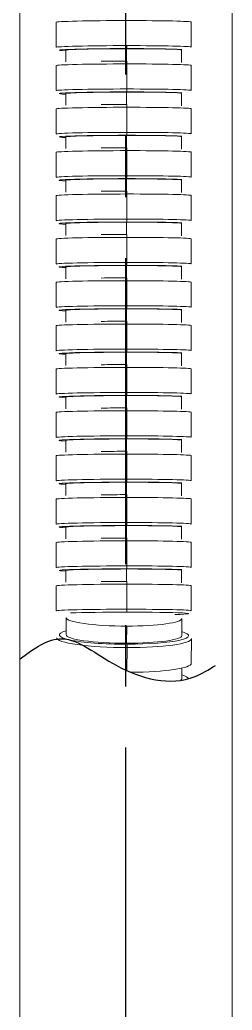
# Model space of a CAD drawing. Header units: millimetres. Extents: x 11618 to 13994, y -5897 to -2537.
# Drawn here: x 13462.4 to 13484.4, y -4304.2 to -4201.4 of the extents above; entities that cross this region are included whole.
import ezdxf

# ---------------------------------------------------------------- set-up
doc = ezdxf.new("R2010")
doc.units = ezdxf.units.MM
doc.linetypes.add('CENTERX2', pattern=[101.6, 63.5, -12.7, 12.7, -12.7])
doc.layers.add('CENTER', color=1, linetype='CENTERX2')

msp = doc.modelspace()

# ---------------------------------------------------------------- linework, layer by layer
at = {"linetype": 'Continuous', "lineweight": 18, "extrusion": (-1, -2.22045e-16, 0)}
for p, q in [((13462.39, -4182.7), (13462.39, -4653.2)), ((13484.39, -4652.82), (13484.39, -4182.72)), ((13466.16, -4201.61), (13466.16, -4204.21)), ((13480.16, -4204.2), (13480.16, -4201.6)), ((13467.16, -4204.52), (13467.16, -4205.74)), ((13479.16, -4205.79), (13479.16, -4204.5)), ((13466.16, -4206.11), (13466.16, -4208.71)), ((13480.16, -4208.7), (13480.16, -4206.1)), ((13467.16, -4209.02), (13467.16, -4210.24)), ((13479.16, -4210.29), (13479.16, -4209)), ((13466.16, -4210.61), (13466.16, -4213.21)), ((13480.16, -4213.2), (13480.16, -4210.6)), ((13467.16, -4213.52), (13467.16, -4214.74)), ((13479.16, -4214.79), (13479.16, -4213.5)), ((13466.16, -4215.11), (13466.16, -4217.71)), ((13480.16, -4217.7), (13480.16, -4215.1)), ((13467.16, -4218.02), (13467.16, -4219.24)), ((13479.16, -4219.29), (13479.16, -4218)), ((13466.16, -4219.61), (13466.16, -4222.21)), ((13480.16, -4222.2), (13480.16, -4219.6)), ((13467.16, -4222.52), (13467.16, -4223.74)), ((13479.16, -4223.79), (13479.16, -4222.5)), ((13466.16, -4224.11), (13466.16, -4226.71)), ((13480.16, -4226.7), (13480.16, -4224.1)), ((13467.16, -4227.02), (13467.16, -4228.24)), ((13479.16, -4228.29), (13479.16, -4227)), ((13466.16, -4228.61), (13466.16, -4231.21)), ((13480.16, -4231.2), (13480.16, -4228.6)), ((13467.16, -4231.52), (13467.16, -4232.74)), ((13479.16, -4232.79), (13479.16, -4231.5)), ((13466.16, -4233.11), (13466.16, -4235.71)), ((13480.16, -4235.7), (13480.16, -4233.1)), ((13467.16, -4236.02), (13467.16, -4237.24)), ((13479.16, -4237.29), (13479.16, -4236)), ((13466.16, -4237.61), (13466.16, -4240.21)), ((13480.16, -4240.2), (13480.16, -4237.6)), ((13467.16, -4240.52), (13467.16, -4241.74)), ((13479.16, -4241.79), (13479.16, -4240.5)), ((13466.16, -4242.11), (13466.16, -4244.71)), ((13480.16, -4244.7), (13480.16, -4242.1)), ((13467.16, -4245.02), (13467.16, -4246.24)), ((13479.16, -4246.29), (13479.16, -4245)), ((13466.16, -4246.61), (13466.16, -4249.21)), ((13480.16, -4249.2), (13480.16, -4246.6)), ((13467.16, -4249.52), (13467.16, -4250.74)), ((13479.16, -4250.79), (13479.16, -4249.5)), ((13466.16, -4251.11), (13466.16, -4253.71)), ((13480.16, -4253.7), (13480.16, -4251.1)), ((13467.16, -4254.02), (13467.16, -4255.24)), ((13479.16, -4255.29), (13479.16, -4254)), ((13466.16, -4255.61), (13466.16, -4258.21)), ((13480.16, -4258.2), (13480.16, -4255.6)), ((13467.16, -4258.52), (13467.16, -4259.74)), ((13479.16, -4259.79), (13479.16, -4258.5)), ((13466.16, -4260.11), (13466.16, -4262.71)), ((13480.16, -4262.7), (13480.16, -4260.1)), ((13467.19, -4263.42), (13467.18, -4265.2)), ((13479.18, -4265.28), (13479.19, -4263.5)), ((13480.16, -4268.17), (13480.18, -4265.6)), ((13479.18, -4269.78), (13479.19, -4268.66))]:
    msp.add_line(p, q, dxfattribs=at)
at = {"linetype": 'Continuous', "lineweight": 13, "extrusion": (-1, -2.22045e-16, 0)}
for p, q in [((13473.44, -4204.37), (13473.44, -4205.65)), ((13473.49, -4205.94), (13473.49, -4208.54)), ((13473.44, -4208.87), (13473.44, -4210.15)), ((13473.49, -4210.44), (13473.49, -4213.04)), ((13473.44, -4213.37), (13473.44, -4214.65)), ((13473.49, -4214.94), (13473.49, -4217.54)), ((13473.44, -4217.87), (13473.44, -4219.15)), ((13473.49, -4219.44), (13473.49, -4222.04)), ((13473.44, -4222.37), (13473.44, -4223.65)), ((13473.49, -4223.94), (13473.49, -4226.54)), ((13473.44, -4226.87), (13473.44, -4228.15)), ((13473.49, -4228.44), (13473.49, -4231.04)), ((13473.44, -4231.37), (13473.44, -4232.65)), ((13473.49, -4232.94), (13473.49, -4235.54)), ((13473.44, -4235.87), (13473.44, -4237.15)), ((13473.49, -4237.44), (13473.49, -4240.04)), ((13473.44, -4240.37), (13473.44, -4241.65)), ((13473.49, -4241.94), (13473.49, -4244.54)), ((13473.44, -4244.87), (13473.44, -4246.15)), ((13473.49, -4246.44), (13473.49, -4249.04)), ((13473.44, -4249.37), (13473.44, -4250.65)), ((13473.49, -4250.94), (13473.49, -4253.54)), ((13473.44, -4253.87), (13473.44, -4255.15)), ((13473.49, -4255.44), (13473.49, -4258.04)), ((13473.44, -4258.37), (13473.44, -4259.65)), ((13473.49, -4259.94), (13473.49, -4262.54)), ((13473.47, -4264.3), (13473.46, -4266.08)), ((13473.46, -4266.08), (13473.49, -4266.19)), ((13473.5, -4266.53), (13473.48, -4268.92))]:
    msp.add_line(p, q, dxfattribs=at)
at = {"linetype": 'Continuous', "lineweight": 18}
for centre, major_axis, ratio, start_param, end_param in [((13473.16, -4201.61), (-7, -0.01), 0.023269, 4.665461, 6.283187), ((13473.16, -4201.61), (-7, -0.01), 0.023269, 3.141594, 4.665461), ((13473.16, -4204.51), (-6.7, -0.01), 0.023269, 4.665461, 6.742692), ((13473.16, -4204.21), (-7, -0.01), 0.023269, 4.665461, 6.283187), ((13473.16, -4204.51), (-6, -0.01), 0.023269, 4.665461, 6.283186), ((13473.16, -4204.51), (-6, -0.01), 0.023269, 3.14159, 4.665461), ((13473.48, -4204.05), (0, 0.3), 0.046898, 3.164889, 4.735685), ((13473.16, -4204.21), (-7, -0.01), 0.023269, 3.141594, 4.665461), ((13473.16, -4206.11), (-7, -0.01), 0.023269, 4.665461, 6.283187), ((13473.16, -4205.81), (-6.7, -0.01), 0.023269, 4.665461, 5.067595), ((13473.47, -4205.95), (0, 0.3), 0.046898, 4.735685, 6.291888), ((13473.16, -4206.11), (-7, -0.01), 0.023269, 3.141594, 4.665461), ((13473.16, -4209.01), (-6.7, -0.01), 0.023269, 4.665461, 6.742692), ((13473.16, -4208.71), (-7, -0.01), 0.023269, 4.665461, 6.283187), ((13473.16, -4209.01), (-6, -0.01), 0.023269, 4.665461, 6.283186), ((13473.16, -4209.01), (-6, -0.01), 0.023269, 3.14159, 4.665461), ((13473.48, -4208.55), (0, 0.3), 0.046898, 3.164889, 4.735685), ((13473.16, -4208.71), (-7, -0.01), 0.023269, 3.141594, 4.665461), ((13473.16, -4210.61), (-7, -0.01), 0.023269, 4.665461, 6.283187), ((13473.16, -4210.31), (-6.7, -0.01), 0.023269, 4.665461, 5.067595), ((13473.47, -4210.45), (0, 0.3), 0.046898, 4.735685, 6.291888), ((13473.16, -4210.61), (-7, -0.01), 0.023269, 3.141594, 4.665461), ((13473.16, -4213.51), (-6.7, -0.01), 0.023269, 4.665461, 6.742692), ((13473.16, -4213.21), (-7, -0.01), 0.023269, 4.665461, 6.283187), ((13473.16, -4213.51), (-6, -0.01), 0.023269, 4.665461, 6.283186), ((13473.16, -4213.51), (-6, -0.01), 0.023269, 3.14159, 4.665461), ((13473.48, -4213.05), (0, 0.3), 0.046898, 3.164889, 4.735685), ((13473.16, -4213.21), (-7, -0.01), 0.023269, 3.141594, 4.665461), ((13473.16, -4214.81), (-6.7, -0.01), 0.023269, 4.665461, 5.067595), ((13473.47, -4214.95), (0, 0.3), 0.046898, 4.735685, 6.291888), ((13473.16, -4215.11), (-7, -0.01), 0.023269, 4.665461, 6.283187), ((13473.16, -4215.11), (-7, -0.01), 0.023269, 3.141594, 4.665461), ((13473.16, -4217.71), (-7, -0.01), 0.023269, 4.665461, 6.283187), ((13473.48, -4217.55), (0, 0.3), 0.046898, 3.164889, 4.735685), ((13473.16, -4217.71), (-7, -0.01), 0.023269, 3.141594, 4.665461), ((13473.16, -4218.01), (-6.7, -0.01), 0.023269, 4.665461, 6.742692), ((13473.16, -4218.01), (-6, -0.01), 0.023269, 4.665461, 6.283186), ((13473.16, -4218.01), (-6, -0.01), 0.023269, 3.14159, 4.665461), ((13473.16, -4219.61), (-7, -0.01), 0.023269, 4.665461, 6.283187), ((13473.16, -4219.31), (-6.7, -0.01), 0.023269, 4.665461, 5.067595), ((13473.47, -4219.45), (0, 0.3), 0.046898, 4.735685, 6.291888), ((13473.16, -4219.61), (-7, -0.01), 0.023269, 3.141594, 4.665461), ((13473.16, -4222.51), (-6.7, -0.01), 0.023269, 4.665461, 6.742692), ((13473.16, -4222.21), (-7, -0.01), 0.023269, 4.665461, 6.283187), ((13473.16, -4222.51), (-6, -0.01), 0.023269, 4.665461, 6.283186), ((13473.16, -4222.51), (-6, -0.01), 0.023269, 3.14159, 4.665461), ((13473.48, -4222.05), (0, 0.3), 0.046898, 3.164889, 4.735685), ((13473.16, -4222.21), (-7, -0.01), 0.023269, 3.141594, 4.665461), ((13473.16, -4223.81), (-6.7, -0.01), 0.023269, 4.665461, 5.067595), ((13473.47, -4223.95), (0, 0.3), 0.046898, 4.735685, 6.291888), ((13473.16, -4224.11), (-7, -0.01), 0.023269, 4.665461, 6.283187), ((13473.16, -4224.11), (-7, -0.01), 0.023269, 3.141594, 4.665461), ((13473.16, -4227.01), (-6.7, -0.01), 0.023269, 4.665461, 6.742692), ((13473.16, -4226.71), (-7, -0.01), 0.023269, 4.665461, 6.283187), ((13473.16, -4227.01), (-6, -0.01), 0.023269, 4.665461, 6.283186), ((13473.16, -4227.01), (-6, -0.01), 0.023269, 3.14159, 4.665461), ((13473.48, -4226.55), (0, 0.3), 0.046898, 3.164889, 4.735685), ((13473.16, -4226.71), (-7, -0.01), 0.023269, 3.141594, 4.665461), ((13473.16, -4228.61), (-7, -0.01), 0.023269, 4.665461, 6.283187), ((13473.16, -4228.31), (-6.7, -0.01), 0.023269, 4.665461, 5.067595), ((13473.47, -4228.45), (0, 0.3), 0.046898, 4.735685, 6.291888), ((13473.16, -4228.61), (-7, -0.01), 0.023269, 3.141594, 4.665461), ((13473.16, -4231.21), (-7, -0.01), 0.023269, 4.665461, 6.283187), ((13473.48, -4231.05), (0, 0.3), 0.046898, 3.164889, 4.735685), ((13473.16, -4231.21), (-7, -0.01), 0.023269, 3.141594, 4.665461), ((13473.16, -4231.51), (-6.7, -0.01), 0.023269, 4.665461, 6.742692), ((13473.16, -4231.51), (-6, -0.01), 0.023269, 4.665461, 6.283186), ((13473.16, -4231.51), (-6, -0.01), 0.023269, 3.14159, 4.665461), ((13473.16, -4233.11), (-7, -0.01), 0.023269, 4.665461, 6.283187), ((13473.16, -4232.81), (-6.7, -0.01), 0.023269, 4.665461, 5.067595), ((13473.47, -4232.95), (0, 0.3), 0.046898, 4.735685, 6.291888), ((13473.16, -4233.11), (-7, -0.01), 0.023269, 3.141594, 4.665461), ((13473.16, -4236.01), (-6.7, -0.01), 0.023269, 4.665461, 6.742692), ((13473.16, -4235.71), (-7, -0.01), 0.023269, 4.665461, 6.283187), ((13473.16, -4236.01), (-6, -0.01), 0.023269, 4.665461, 6.283186), ((13473.16, -4236.01), (-6, -0.01), 0.023269, 3.14159, 4.665461), ((13473.48, -4235.55), (0, 0.3), 0.046898, 3.164889, 4.735685), ((13473.16, -4235.71), (-7, -0.01), 0.023269, 3.141594, 4.665461), ((13473.16, -4237.31), (-6.7, -0.01), 0.023269, 4.665461, 5.067595), ((13473.47, -4237.45), (0, 0.3), 0.046898, 4.735685, 6.291888), ((13473.16, -4237.61), (-7, -0.01), 0.023269, 4.665461, 6.283187), ((13473.16, -4237.61), (-7, -0.01), 0.023269, 3.141594, 4.665461), ((13473.16, -4240.51), (-6.7, -0.01), 0.023269, 4.665461, 6.742692), ((13473.16, -4240.21), (-7, -0.01), 0.023269, 4.665461, 6.283187), ((13473.16, -4240.51), (-6, -0.01), 0.023269, 4.665461, 6.283186), ((13473.16, -4240.51), (-6, -0.01), 0.023269, 3.14159, 4.665461), ((13473.48, -4240.05), (0, 0.3), 0.046898, 3.164889, 4.735685), ((13473.16, -4240.21), (-7, -0.01), 0.023269, 3.141594, 4.665461), ((13473.16, -4242.11), (-7, -0.01), 0.023269, 4.665461, 6.283187), ((13473.16, -4241.81), (-6.7, -0.01), 0.023269, 4.665461, 5.067595), ((13473.47, -4241.95), (0, 0.3), 0.046898, 4.735685, 6.291888), ((13473.16, -4242.11), (-7, -0.01), 0.023269, 3.141594, 4.665461), ((13473.16, -4245.01), (-6.7, -0.01), 0.023269, 4.665461, 6.742692), ((13473.16, -4244.71), (-7, -0.01), 0.023269, 4.665461, 6.283187), ((13473.16, -4245.01), (-6, -0.01), 0.023269, 4.665461, 6.283186), ((13473.16, -4245.01), (-6, -0.01), 0.023269, 3.14159, 4.665461), ((13473.48, -4244.55), (0, 0.3), 0.046898, 3.164889, 4.735685), ((13473.16, -4244.71), (-7, -0.01), 0.023269, 3.141594, 4.665461), ((13473.16, -4246.61), (-7, -0.01), 0.023269, 4.665461, 6.283187), ((13473.16, -4246.31), (-6.7, -0.01), 0.023269, 4.665461, 5.067595), ((13473.47, -4246.45), (0, 0.3), 0.046898, 4.735685, 6.291888), ((13473.16, -4246.61), (-7, -0.01), 0.023269, 3.141594, 4.665461), ((13473.16, -4249.51), (-6.7, -0.01), 0.023269, 4.665461, 6.742692), ((13473.16, -4249.21), (-7, -0.01), 0.023269, 4.665461, 6.283187), ((13473.16, -4249.51), (-6, -0.01), 0.023269, 4.665461, 6.283186), ((13473.16, -4249.51), (-6, -0.01), 0.023269, 3.14159, 4.665461), ((13473.48, -4249.05), (0, 0.3), 0.046898, 3.164889, 4.735685), ((13473.16, -4249.21), (-7, -0.01), 0.023269, 3.141594, 4.665461), ((13473.16, -4250.81), (-6.7, -0.01), 0.023269, 4.665461, 5.067595), ((13473.47, -4250.95), (0, 0.3), 0.046898, 4.735685, 6.291888), ((13473.16, -4251.11), (-7, -0.01), 0.023269, 4.665461, 6.283187), ((13473.16, -4251.11), (-7, -0.01), 0.023269, 3.141594, 4.665461), ((13473.16, -4253.71), (-7, -0.01), 0.023269, 4.665461, 6.283187), ((13473.48, -4253.55), (0, 0.3), 0.046898, 3.164889, 4.735685), ((13473.16, -4253.71), (-7, -0.01), 0.023269, 3.141594, 4.665461), ((13473.16, -4254.01), (-6.7, -0.01), 0.023269, 4.665461, 6.742692), ((13473.16, -4254.01), (-6, -0.01), 0.023269, 4.665461, 6.283186), ((13473.16, -4254.01), (-6, -0.01), 0.023269, 3.14159, 4.665461), ((13473.16, -4255.61), (-7, -0.01), 0.023269, 4.665461, 6.283187), ((13473.16, -4255.31), (-6.7, -0.01), 0.023269, 4.665461, 5.067595), ((13473.47, -4255.45), (0, 0.3), 0.046898, 4.735685, 6.291888), ((13473.16, -4255.61), (-7, -0.01), 0.023269, 3.141594, 4.665461), ((13473.16, -4258.51), (-6.7, -0.01), 0.023269, 4.665461, 6.742692), ((13473.16, -4258.21), (-7, -0.01), 0.023269, 4.665461, 6.283187), ((13473.16, -4258.51), (-6, -0.01), 0.023269, 4.665461, 6.283186), ((13473.16, -4258.51), (-6, -0.01), 0.023269, 3.14159, 4.665461), ((13473.48, -4258.05), (0, 0.3), 0.046898, 3.164889, 4.735685), ((13473.16, -4258.21), (-7, -0.01), 0.023269, 3.141594, 4.665461), ((13473.16, -4259.81), (-6.7, -0.01), 0.023269, 4.665461, 5.067595), ((13473.47, -4259.95), (0, 0.3), 0.046898, 4.735685, 6.291888), ((13473.16, -4260.11), (-7, -0.01), 0.023269, 4.665461, 6.283187), ((13473.16, -4260.11), (-7, -0.01), 0.023269, 3.141594, 4.665461), ((13473.16, -4262.71), (-7, -0.01), 0.023269, 4.665461, 6.283187), ((13473.16, -4263.01), (-6.7, -0.01), 0.023269, 4.665461, 5.678179), ((13473.48, -4262.55), (0, 0.3), 0.046898, 3.164889, 4.735685), ((13473.16, -4262.71), (-7, -0.01), 0.023269, 3.141594, 4.665461), ((13473.19, -4263.46), (-6, 0.04), 0.139303, 0.000008, 1.618174), ((13473.19, -4263.46), (-6, 0.04), 0.139303, 1.618174, 3.141601), ((13473.18, -4265.25), (-6.7, 0.04), 0.139303, 1.618174, 3.604053), ((13473.18, -4265.55), (-7, 0.05), 0.139303, 0.000008, 1.618174), ((13473.18, -4265.24), (-6, 0.04), 0.139303, 0.000008, 1.618174), ((13473.18, -4265.24), (-6, 0.04), 0.139303, 1.618174, 3.141601), ((13473.18, -4265.55), (-7, 0.05), 0.139303, 1.618174, 3.1416), ((13473.49, -4266.48), (0, 0.3), 0.046898, 4.572477, 6.12868), ((13473.16, -4268.12), (-7, 0.05), 0.139303, 1.675781, 3.1416), ((13473.18, -4269.74), (-6, 0.04), 0.13959, 2.96788, 3.141602), ((13473.18, -4269.75), (-6.7, 0.04), 0.13959, 3.182819, 3.604055)]:
    msp.add_ellipse(centre, major_axis=major_axis, ratio=ratio, start_param=start_param, end_param=end_param, dxfattribs=at)
at = {"linetype": 'Continuous', "lineweight": 13}
for centre, major_axis, ratio, start_param, end_param in [((13473.16, -4204.51), (-6.7, -0.01), 0.023269, 3.602207, 4.665461), ((13473.16, -4209.01), (-6.7, -0.01), 0.023269, 3.602207, 4.665461), ((13473.16, -4213.51), (-6.7, -0.01), 0.023269, 3.602207, 4.665461), ((13473.16, -4218.01), (-6.7, -0.01), 0.023269, 3.602207, 4.665461), ((13473.16, -4222.51), (-6.7, -0.01), 0.023269, 3.602207, 4.665461), ((13473.16, -4227.01), (-6.7, -0.01), 0.023269, 3.602207, 4.665461), ((13473.16, -4231.51), (-6.7, -0.01), 0.023269, 3.602207, 4.665461), ((13473.16, -4236.01), (-6.7, -0.01), 0.023269, 3.602207, 4.665461), ((13473.16, -4240.51), (-6.7, -0.01), 0.023269, 3.602207, 4.665461), ((13473.16, -4245.01), (-6.7, -0.01), 0.023269, 3.602207, 4.665461), ((13473.16, -4249.51), (-6.7, -0.01), 0.023269, 3.602207, 4.665461), ((13473.16, -4254.01), (-6.7, -0.01), 0.023269, 3.602207, 4.665461), ((13473.16, -4258.51), (-6.7, -0.01), 0.023269, 3.602207, 4.665461), ((13473.16, -4263.01), (-6.7, -0.01), 0.023269, 2.483085, 4.665461), ((13473.18, -4265.25), (-6.7, 0.04), 0.139303, 5.820692, 7.901359)]:
    msp.add_ellipse(centre, major_axis=major_axis, ratio=ratio, start_param=start_param, end_param=end_param, dxfattribs=at)
at = {"linetype": 'Continuous'}
msp.add_open_spline([(13462.42, -4267.7), (13463.86, -4266.63), (13466.97, -4264.32), (13472.54, -4269.17), (13478.82, -4270.78), (13481.96, -4268.81), (13482.65, -4268.38)], degree=3, knots=[1.180881, 1.180881, 1.180881, 1.180881, 4.020586, 7.346143, 11.488698, 12.657431, 12.657431, 12.657431, 12.657431], dxfattribs=at)
at = {"linetype": 'Continuous', "lineweight": 18}
msp.add_open_spline([(13474.51, -4269.34), (13474.53, -4269.34), (13474.56, -4269.34), (13474.58, -4269.34)], degree=3, dxfattribs=at)
at = {"layer": 'CENTER', "ltscale": 0.5}
msp.add_line((13473.39, -4715.06), (13473.39, -3469.4), dxfattribs=at)

doc.saveas('drawing.dxf')
